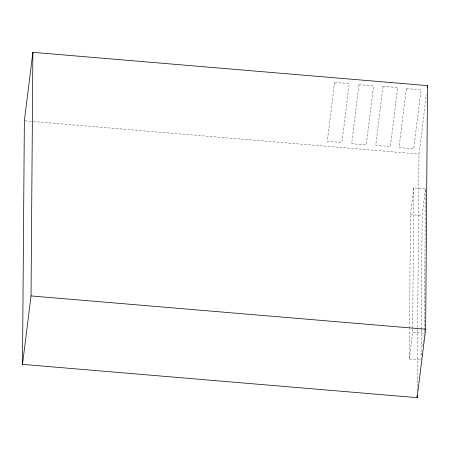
<?xml version="1.0" encoding="UTF-8"?>
<svg xmlns="http://www.w3.org/2000/svg" width="450" height="450" viewBox="0 0 450 450"><rect width="100%" height="100%" fill="white"/><g stroke="black" fill="none" stroke-linecap="round" stroke-linejoin="round"><path stroke-width="0.34" stroke-dasharray="2.25 1.69" d="M421.273 329.878L421.043 360.017L409.326 359.027L409.556 328.888M409.562 328.191L410.428 214.639L413.764 187.852L425.481 188.843L424.406 329.732M409.326 359.027L412.667 332.246L413.764 187.852M417.173 390.639L417.651 328.162M417.656 327.459L418.973 154.074L426.381 94.618M421.279 329.175L422.145 215.623L425.481 188.843M424.401 330.429L424.378 333.236L412.667 332.246M421.729 354.521L421.897 353.149M422.837 345.594L423.011 344.222M423.354 341.477L423.523 340.104M423.951 336.668L424.294 333.923M25.054 120.847L32.754 121.494M33.452 121.556L418.973 154.074M410.428 214.639L422.145 215.623M334.598 82.378L327.257 141.322L341.882 142.554L349.228 83.61L334.598 82.378M358.982 84.724L351.641 143.668L366.266 144.906L373.613 85.961L358.982 84.724M383.051 86.31L375.711 145.254L390.336 146.486L397.682 87.542L383.051 86.31M406.418 88.656L399.071 147.6L413.702 148.832L421.043 89.888L406.418 88.656"/><path stroke-width="0.67" d="M22.5 364.371L24.356 120.786L32.884 52.341L427.5 85.629L425.644 329.214L417.116 397.659L22.5 364.371L31.027 295.926L32.884 52.341M417.116 397.659L417.133 395.55M427.241 87.705L427.5 85.629M31.027 295.926L425.644 329.214"/></g></svg>
